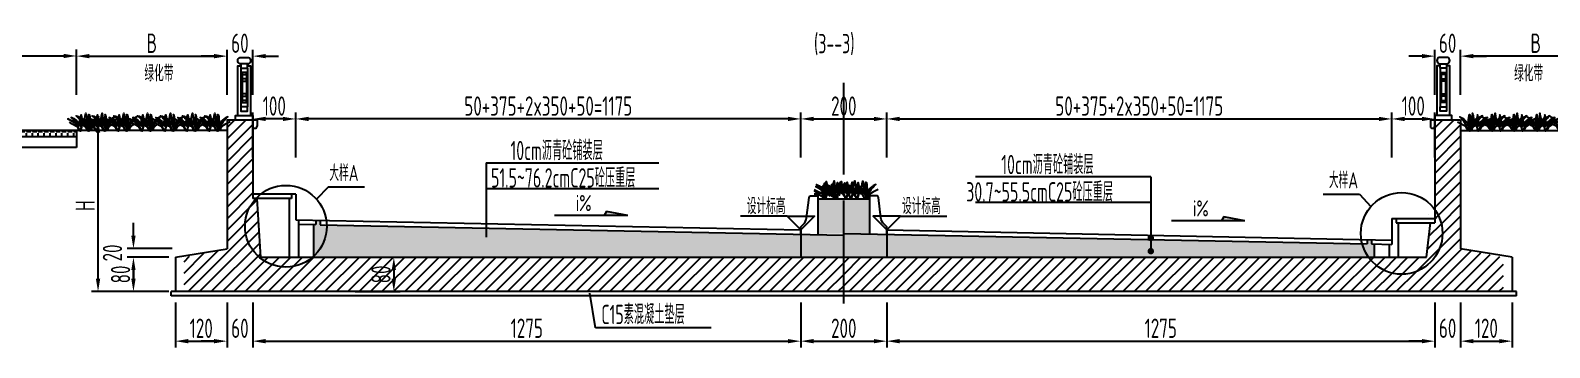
# Model space of a CAD drawing. Header units: millimetres. Extents: x -29538 to 115583, y -232866 to 15404.
# Drawn here: x -410 to 3125, y 12237 to 12975 of the extents above; entities that cross this region are included whole.
import ezdxf
from ezdxf.enums import TextEntityAlignment as Align

# ---------------------------------------------------------------- set-up
doc = ezdxf.new("R2010")
doc.units = ezdxf.units.MM
doc.header["$LTSCALE"] = 10
doc.header["$MEASUREMENT"] = 0
doc.linetypes.add('ACAD_ISO04W100', pattern=[30, 24, -3, 0, -3])
for name, color, linetype in [('3', 3, 'Continuous'), ('中心线', 3, 'ACAD_ISO04W100'), ('填充', 8, 'Continuous'), ('尺寸', 4, 'Continuous'), ('文字', 7, 'Continuous'), ('标注', 4, 'Continuous'), ('栏杆', 8, 'Continuous'), ('次轮廓线', 7, 'Continuous'), ('轮廓线', 1, 'Continuous')]:
    doc.layers.add(name, color=color, linetype=linetype)
doc.styles.get("Standard").update_dxf_attribs({"font": 'gbenor.shx', "width": 0.75, "bigfont": 'gbcbig.shx'})
doc.dimstyles.new('150', dxfattribs={"dimscale": 15, "dimtxt": 3, "dimasz": 2, "dimexe": 1, "dimexo": 1, "dimgap": 0.5, "dimtad": 1, "dimdec": 1, "dimdsep": 46, "dimtxsty": 'Standard', "dimcen": 0.5, "dimadec": 0, "dimazin": 0, "dimtfac": 1, "dimtdec": 1, "dimtofl": 0, "dimtmove": 2, "dimatfit": 3, "dimfxl": 0, "dimtolj": 1, "dimtzin": 0, "dimarcsym": 0})

# ---------------------------------------------------------------- blocks, each defined once
blk = doc.blocks.new('*D160')
at = {"layer": 'Defpoints', "color": 0}
for p in [(47.9, 12467.4), (-72.1, 12367.4), (47.9, 12252.2)]:
    blk.add_point(p, dxfattribs=at)
at = {"layer": '标注', "color": 0, "lineweight": -2}
for p, q in [((-72.1, 12342.2), (-72.1, 12237.2)), ((47.9, 12342.2), (47.9, 12237.2)), ((-42.1, 12252.2), (17.9, 12252.2))]:
    blk.add_line(p, q, dxfattribs=at)
at = {"layer": '标注', "color": 0}
for points in [[(-42.1, 12257.2), (-42.1, 12247.2), (-72.1, 12252.2)], [(17.9, 12257.2), (17.9, 12247.2), (47.9, 12252.2)]]:
    blk.add_solid(points, dxfattribs=at)
at = {"layer": '标注', "color": 0, "insert": (-12.1, 12282.2), "char_height": 45, "attachment_point": 5}
blk.add_mtext('\\A1;120', dxfattribs=at)
blk = doc.blocks.new('*D161')
at = {"layer": 'Defpoints', "color": 0}
for p in [(107.9, 12584.4), (47.9, 12467.4), (107.9, 12252.2)]:
    blk.add_point(p, dxfattribs=at)
at = {"layer": '标注', "color": 0, "lineweight": -2}
for p, q in [((47.9, 12342.2), (47.9, 12237.2)), ((107.9, 12342.2), (107.9, 12237.2)), ((17.9, 12252.2), (-12.1, 12252.2)), ((137.9, 12252.2), (167.9, 12252.2))]:
    blk.add_line(p, q, dxfattribs=at)
at = {"layer": '标注', "color": 0}
for points in [[(17.9, 12257.2), (17.9, 12247.2), (47.9, 12252.2)], [(137.9, 12257.2), (137.9, 12247.2), (107.9, 12252.2)]]:
    blk.add_solid(points, dxfattribs=at)
at = {"layer": '标注', "color": 0, "insert": (77.9, 12282.2), "char_height": 45, "attachment_point": 5}
blk.add_mtext('\\A1;60', dxfattribs=at)
blk = doc.blocks.new('*D162')
at = {"layer": 'Defpoints', "color": 0}
for p in [(107.9, 12584.4), (1382.9, 12447.4), (1382.9, 12252.2)]:
    blk.add_point(p, dxfattribs=at)
at = {"layer": '标注', "color": 0, "lineweight": -2}
for p, q in [((107.9, 12342.2), (107.9, 12237.2)), ((1382.9, 12342.2), (1382.9, 12237.2)), ((137.9, 12252.2), (1352.9, 12252.2))]:
    blk.add_line(p, q, dxfattribs=at)
at = {"layer": '标注', "color": 0}
for points in [[(137.9, 12257.2), (137.9, 12247.2), (107.9, 12252.2)], [(1352.9, 12257.2), (1352.9, 12247.2), (1382.9, 12252.2)]]:
    blk.add_solid(points, dxfattribs=at)
at = {"layer": '标注', "color": 0, "insert": (745.4, 12282.2), "char_height": 45, "attachment_point": 5}
blk.add_mtext('\\A1;1275', dxfattribs=at)
blk = doc.blocks.new('*D163')
at = {"layer": 'Defpoints', "color": 0}
for p in [(1382.9, 12447.4), (1582.9, 12447.4), (1582.9, 12252.2)]:
    blk.add_point(p, dxfattribs=at)
at = {"layer": '标注', "color": 0, "lineweight": -2}
for p, q in [((1382.9, 12342.2), (1382.9, 12237.2)), ((1582.9, 12342.2), (1582.9, 12237.2)), ((1412.9, 12252.2), (1552.9, 12252.2))]:
    blk.add_line(p, q, dxfattribs=at)
at = {"layer": '标注', "color": 0}
for points in [[(1412.9, 12257.2), (1412.9, 12247.2), (1382.9, 12252.2)], [(1552.9, 12257.2), (1552.9, 12247.2), (1582.9, 12252.2)]]:
    blk.add_solid(points, dxfattribs=at)
at = {"layer": '标注', "color": 0, "insert": (1482.9, 12282.2), "char_height": 45, "attachment_point": 5}
blk.add_mtext('\\A1;200', dxfattribs=at)
blk = doc.blocks.new('*D164')
at = {"layer": 'Defpoints', "color": 0}
for p in [(2857.9, 12527.4), (1582.9, 12447.4), (2857.9, 12252.2)]:
    blk.add_point(p, dxfattribs=at)
at = {"layer": '标注', "color": 0, "lineweight": -2}
for p, q in [((1582.9, 12342.2), (1582.9, 12237.2)), ((2857.9, 12342.2), (2857.9, 12237.2)), ((1612.9, 12252.2), (2827.9, 12252.2))]:
    blk.add_line(p, q, dxfattribs=at)
at = {"layer": '标注', "color": 0}
for points in [[(1612.9, 12257.2), (1612.9, 12247.2), (1582.9, 12252.2)], [(2827.9, 12257.2), (2827.9, 12247.2), (2857.9, 12252.2)]]:
    blk.add_solid(points, dxfattribs=at)
at = {"layer": '标注', "color": 0, "insert": (2220.4, 12282.2), "char_height": 45, "attachment_point": 5}
blk.add_mtext('\\A1;1275', dxfattribs=at)
blk = doc.blocks.new('*D165')
at = {"layer": 'Defpoints', "color": 0}
for p in [(2857.9, 12527.4), (2917.9, 12467.4), (2917.9, 12252.2)]:
    blk.add_point(p, dxfattribs=at)
at = {"layer": '标注', "color": 0, "lineweight": -2}
for p, q in [((2857.9, 12342.2), (2857.9, 12237.2)), ((2917.9, 12342.2), (2917.9, 12237.2)), ((2827.9, 12252.2), (2797.9, 12252.2)), ((2947.9, 12252.2), (2977.9, 12252.2))]:
    blk.add_line(p, q, dxfattribs=at)
at = {"layer": '标注', "color": 0}
for points in [[(2827.9, 12257.2), (2827.9, 12247.2), (2857.9, 12252.2)], [(2947.9, 12257.2), (2947.9, 12247.2), (2917.9, 12252.2)]]:
    blk.add_solid(points, dxfattribs=at)
at = {"layer": '标注', "color": 0, "insert": (2887.9, 12282.2), "char_height": 45, "attachment_point": 5}
blk.add_mtext('\\A1;60', dxfattribs=at)
blk = doc.blocks.new('*D166')
at = {"layer": 'Defpoints', "color": 0}
for p in [(2917.9, 12467.4), (3037.9, 12367.4), (3037.9, 12252.2)]:
    blk.add_point(p, dxfattribs=at)
at = {"layer": '标注', "color": 0, "lineweight": -2}
for p, q in [((2917.9, 12342.2), (2917.9, 12237.2)), ((3037.9, 12342.2), (3037.9, 12237.2)), ((2947.9, 12252.2), (3007.9, 12252.2))]:
    blk.add_line(p, q, dxfattribs=at)
at = {"layer": '标注', "color": 0}
for points in [[(2947.9, 12257.2), (2947.9, 12247.2), (2917.9, 12252.2)], [(3007.9, 12257.2), (3007.9, 12247.2), (3037.9, 12252.2)]]:
    blk.add_solid(points, dxfattribs=at)
at = {"layer": '标注', "color": 0, "insert": (2977.9, 12282.2), "char_height": 45, "attachment_point": 5}
blk.add_mtext('\\A1;120', dxfattribs=at)
blk = doc.blocks.new('*D167')
at = {"layer": 'Defpoints', "color": 0}
for p in [(-169.8, 12447.4), (-72.1, 12447.4), (-72.1, 12367.4)]:
    blk.add_point(p, dxfattribs=at)
at = {"layer": '标注', "color": 0, "lineweight": -2}
for p, q in [((-87.1, 12447.4), (-184.8, 12447.4)), ((-169.8, 12397.4), (-169.8, 12417.4)), ((-87.1, 12367.4), (-184.8, 12367.4))]:
    blk.add_line(p, q, dxfattribs=at)
at = {"layer": '标注', "color": 0}
for points in [[(-174.8, 12417.4), (-164.8, 12417.4), (-169.8, 12447.4)], [(-174.8, 12397.4), (-164.8, 12397.4), (-169.8, 12367.4)]]:
    blk.add_solid(points, dxfattribs=at)
at = {"layer": '标注', "color": 0, "insert": (-199.8, 12407.4), "char_height": 45, "attachment_point": 5, "rotation": 90}
blk.add_mtext('\\A1;80', dxfattribs=at)
blk = doc.blocks.new('*D168')
at = {"layer": 'Defpoints', "color": 0}
for p in [(-169.8, 12467.4), (-72.1, 12447.4), (47.9, 12467.4)]:
    blk.add_point(p, dxfattribs=at)
at = {"layer": '标注', "color": 0, "lineweight": -2}
for p, q in [((-169.8, 12497.4), (-169.8, 12527.4)), ((-79.8, 12467.4), (-184.8, 12467.4)), ((-87.1, 12447.4), (-184.8, 12447.4)), ((-169.8, 12417.4), (-169.8, 12387.4))]:
    blk.add_line(p, q, dxfattribs=at)
at = {"layer": '标注', "color": 0}
for points in [[(-174.8, 12497.4), (-164.8, 12497.4), (-169.8, 12467.4)], [(-174.8, 12417.4), (-164.8, 12417.4), (-169.8, 12447.4)]]:
    blk.add_solid(points, dxfattribs=at)
at = {"layer": '标注', "color": 0, "insert": (-218.6, 12457.4), "char_height": 45, "attachment_point": 5, "rotation": 90}
blk.add_mtext('\\A1;20', dxfattribs=at)
blk = doc.blocks.new('*D169')
at = {"color": 0, "lineweight": -2}
for p, q in [((346, 12447.4), (451, 12447.4)), ((436, 12417.4), (436, 12397.4)), ((346, 12367.4), (451, 12367.4))]:
    blk.add_line(p, q, dxfattribs=at)
at = {"color": 0}
for points in [[(431, 12417.4), (441, 12417.4), (436, 12447.4)], [(431, 12397.4), (441, 12397.4), (436, 12367.4)]]:
    blk.add_solid(points, dxfattribs=at)
at = {"layer": 'Defpoints', "color": 0}
for p in [(126.9, 12447.4), (-82.1, 12367.4), (436, 12367.4)]:
    blk.add_point(p, dxfattribs=at)
at = {"color": 0, "insert": (406, 12407.4), "char_height": 45, "attachment_point": 5, "rotation": 90}
blk.add_mtext('\\A1;80', dxfattribs=at)
blk = doc.blocks.new('*D170')
at = {"color": 0, "lineweight": -2}
for p, q in [((17.9, 12915.3), (-12.1, 12915.3)), ((47.9, 12825.3), (47.9, 12930.3)), ((107.9, 12825.3), (107.9, 12930.3)), ((137.9, 12915.3), (167.9, 12915.3))]:
    blk.add_line(p, q, dxfattribs=at)
at = {"color": 0}
for points in [[(17.9, 12920.3), (17.9, 12910.3), (47.9, 12915.3)], [(137.9, 12920.3), (137.9, 12910.3), (107.9, 12915.3)]]:
    blk.add_solid(points, dxfattribs=at)
at = {"layer": 'Defpoints', "color": 0}
for p in [(107.9, 12915.3), (47.9, 12767.4), (107.9, 12767.4)]:
    blk.add_point(p, dxfattribs=at)
at = {"color": 0, "insert": (77.9, 12945.3), "char_height": 45, "attachment_point": 5}
blk.add_mtext('\\A1;60', dxfattribs=at)
blk = doc.blocks.new('*D171')
at = {"layer": 'Defpoints', "color": 0}
for p in [(1582.9, 12769.2), (1382.9, 12510.9), (1582.9, 12510.9)]:
    blk.add_point(p, dxfattribs=at)
at = {"layer": '标注', "color": 0, "lineweight": -2}
for p, q in [((1382.9, 12679.2), (1382.9, 12784.2)), ((1412.9, 12769.2), (1552.9, 12769.2)), ((1582.9, 12679.2), (1582.9, 12784.2))]:
    blk.add_line(p, q, dxfattribs=at)
at = {"layer": '标注', "color": 0}
for points in [[(1412.9, 12774.2), (1412.9, 12764.2), (1382.9, 12769.2)], [(1552.9, 12774.2), (1552.9, 12764.2), (1582.9, 12769.2)]]:
    blk.add_solid(points, dxfattribs=at)
at = {"layer": '标注', "color": 0, "insert": (1482.9, 12799.2), "char_height": 45, "attachment_point": 5}
blk.add_mtext('\\A1;200', dxfattribs=at)
blk = doc.blocks.new('*D172')
at = {"layer": 'Defpoints', "color": 0}
for p in [(2917.9, 12915.3), (2857.9, 12537.4), (2917.9, 12467.4)]:
    blk.add_point(p, dxfattribs=at)
at = {"layer": '标注', "color": 0, "lineweight": -2}
for p, q in [((2827.9, 12915.3), (2797.9, 12915.3)), ((2857.9, 12825.3), (2857.9, 12930.3)), ((2917.9, 12825.3), (2917.9, 12930.3)), ((2947.9, 12915.3), (2977.9, 12915.3))]:
    blk.add_line(p, q, dxfattribs=at)
at = {"layer": '标注', "color": 0}
for points in [[(2827.9, 12920.3), (2827.9, 12910.3), (2857.9, 12915.3)], [(2947.9, 12920.3), (2947.9, 12910.3), (2917.9, 12915.3)]]:
    blk.add_solid(points, dxfattribs=at)
at = {"layer": '标注', "color": 0, "insert": (2887.9, 12945.3), "char_height": 45, "attachment_point": 5}
blk.add_mtext('\\A1;60', dxfattribs=at)
blk = doc.blocks.new('*D173')
at = {"layer": 'Defpoints', "color": 0}
for p in [(2757.9, 12769.2), (2757.9, 12537.4), (1582.9, 12477.3)]:
    blk.add_point(p, dxfattribs=at)
at = {"layer": '标注', "color": 0, "lineweight": -2}
for p, q in [((1582.9, 12679.2), (1582.9, 12784.2)), ((1612.9, 12769.2), (2727.9, 12769.2)), ((2757.9, 12679.2), (2757.9, 12784.2))]:
    blk.add_line(p, q, dxfattribs=at)
at = {"layer": '标注', "color": 0}
for points in [[(1612.9, 12774.2), (1612.9, 12764.2), (1582.9, 12769.2)], [(2727.9, 12774.2), (2727.9, 12764.2), (2757.9, 12769.2)]]:
    blk.add_solid(points, dxfattribs=at)
at = {"layer": '标注', "color": 0, "insert": (2170.4, 12799.2), "char_height": 45, "attachment_point": 5}
blk.add_mtext('\\A1;50+375+2x350+50=1175', dxfattribs=at)
blk = doc.blocks.new('*D174')
at = {"layer": 'Defpoints', "color": 0}
for p in [(2857.9, 12769.2), (2757.9, 12537.4), (2857.9, 12537.4)]:
    blk.add_point(p, dxfattribs=at)
at = {"layer": '标注', "color": 0, "lineweight": -2}
for p, q in [((2757.9, 12679.2), (2757.9, 12784.2)), ((2787.9, 12769.2), (2827.9, 12769.2)), ((2857.9, 12679.2), (2857.9, 12784.2))]:
    blk.add_line(p, q, dxfattribs=at)
at = {"layer": '标注', "color": 0}
for points in [[(2787.9, 12774.2), (2787.9, 12764.2), (2757.9, 12769.2)], [(2827.9, 12774.2), (2827.9, 12764.2), (2857.9, 12769.2)]]:
    blk.add_solid(points, dxfattribs=at)
at = {"layer": '标注', "color": 0, "insert": (2807.9, 12799.2), "char_height": 45, "attachment_point": 5}
blk.add_mtext('\\A1;100', dxfattribs=at)
blk = doc.blocks.new('箭头')
at = {"layer": '尺寸'}
blk.add_hatch(color=256, dxfattribs=at).paths.add_polyline_path([(0, 0), (-0.35, 0.6), (-3.63, 0)])
for p, q in [((-3.63, 0), (-0.35, 0.6)), ((-3.63, 0), (7.74, 0)), ((-0.35, 0.6), (0, 0))]:
    blk.add_line(p, q, dxfattribs=at)
blk = doc.blocks.new('*D158')
at = {"color": 0, "lineweight": -2}
for p, q in [((-777.1, 12825.7), (-777.1, 12930.7)), ((-747.1, 12915.7), (-332.1, 12915.7)), ((-302.1, 12825.7), (-302.1, 12930.7))]:
    blk.add_line(p, q, dxfattribs=at)
at = {"color": 0}
for points in [[(-747.1, 12920.7), (-747.1, 12910.7), (-777.1, 12915.7)], [(-332.1, 12920.7), (-332.1, 12910.7), (-302.1, 12915.7)]]:
    blk.add_solid(points, dxfattribs=at)
at = {"layer": 'Defpoints', "color": 0}
for p in [(-302.1, 12915.7), (-777.1, 12742.4), (-302.1, 12742.4)]:
    blk.add_point(p, dxfattribs=at)
at = {"color": 0, "insert": (-539.6, 12945.7), "char_height": 45, "attachment_point": 5}
blk.add_mtext('\\A1;475', dxfattribs=at)
blk = doc.blocks.new('*D159')
at = {"color": 0, "lineweight": -2}
for p, q in [((-302.1, 12825.3), (-302.1, 12930.3)), ((-272.1, 12915.3), (17.9, 12915.3)), ((47.9, 12825.3), (47.9, 12930.3))]:
    blk.add_line(p, q, dxfattribs=at)
at = {"color": 0}
for points in [[(-272.1, 12920.3), (-272.1, 12910.3), (-302.1, 12915.3)], [(17.9, 12920.3), (17.9, 12910.3), (47.9, 12915.3)]]:
    blk.add_solid(points, dxfattribs=at)
at = {"layer": 'Defpoints', "color": 0}
for p in [(47.9, 12915.3), (-302.1, 12742.4), (47.9, 12742.4)]:
    blk.add_point(p, dxfattribs=at)
at = {"color": 0, "insert": (-127.1, 12945.3), "char_height": 45, "attachment_point": 5}
blk.add_mtext('\\A1;B', dxfattribs=at)
blk = doc.blocks.new('*D141')
at = {"color": 0, "lineweight": -2}
for p, q in [((2917.9, 12825.3), (2917.9, 12930.3)), ((3237.9, 12915.3), (2947.9, 12915.3)), ((3267.9, 12825.3), (3267.9, 12930.3))]:
    blk.add_line(p, q, dxfattribs=at)
at = {"color": 0}
for points in [[(2947.9, 12920.3), (2947.9, 12910.3), (2917.9, 12915.3)], [(3237.9, 12920.3), (3237.9, 12910.3), (3267.9, 12915.3)]]:
    blk.add_solid(points, dxfattribs=at)
at = {"layer": 'Defpoints', "color": 0}
for p in [(2917.9, 12915.3), (2917.9, 12742.4), (3267.9, 12742.4)]:
    blk.add_point(p, dxfattribs=at)
at = {"color": 0, "insert": (3092.9, 12945.3), "char_height": 45, "attachment_point": 5}
blk.add_mtext('\\A1;B', dxfattribs=at)
blk = doc.blocks.new('*D142')
at = {"layer": 'Defpoints', "color": 0}
for p in [(-252.2, 12767.4), (38.6, 12767.4), (-82.1, 12367.4)]:
    blk.add_point(p, dxfattribs=at)
at = {"layer": '标注', "color": 0, "lineweight": -2}
for p, q in [((-162.2, 12767.4), (-267.2, 12767.4)), ((-252.2, 12397.4), (-252.2, 12737.4)), ((-162.2, 12367.4), (-267.2, 12367.4))]:
    blk.add_line(p, q, dxfattribs=at)
at = {"layer": '标注', "color": 0}
for points in [[(-257.2, 12737.4), (-247.2, 12737.4), (-252.2, 12767.4)], [(-257.2, 12397.4), (-247.2, 12397.4), (-252.2, 12367.4)]]:
    blk.add_solid(points, dxfattribs=at)
at = {"layer": '标注', "color": 0, "insert": (-282.2, 12567.4), "char_height": 45, "attachment_point": 5, "rotation": 90}
blk.add_mtext('\\A1;H', dxfattribs=at)
blk = doc.blocks.new('栏杆')
at = {"layer": '栏杆'}
blk.add_lwpolyline([(-10, 110), (10, 110, 0.671593), (10, 125), (-10, 125, 0.671593), (-10, 110)], format="xyb", dxfattribs=at)
for points in [[(-7.5, 105), (-9, 105), (-9, 110), (9, 110), (9, 105), (7.5, 105)], [(-7.5, 105), (-15, 105), (-15, -10)], [(-7.5, 100), (-7.5, 10)], [(-5, 90), (-5, 20)], [(5, 90), (5, 20)], [(15, -10), (15, -10), (15, 105), (7.5, 105)], [(7.5, 100), (7.5, 10)]]:
    blk.add_lwpolyline(points, dxfattribs=at)
for points in [[(-7.5, 110), (7.5, 110), (7.5, 100), (-7.5, 100)], [(-5, 90), (5, 90), (5, 85), (-5, 85)], [(-5, 75), (5, 75), (5, 70), (-5, 70)], [(-5, 40), (5, 40), (5, 35), (-5, 35)], [(-7.5, 10), (7.5, 10), (7.5, 0), (-7.5, 0)], [(-5, 25), (5, 25), (5, 20), (-5, 20)]]:
    blk.add_lwpolyline(points, close=True, dxfattribs=at)
blk = doc.blocks.new('*D182')
at = {"layer": 'Defpoints', "color": 0}
for p in [(207.9, 12769.2), (207.9, 12594.4), (1382.9, 12510.9)]:
    blk.add_point(p, dxfattribs=at)
at = {"layer": '标注', "color": 0, "lineweight": -2}
for p, q in [((207.9, 12679.2), (207.9, 12784.2)), ((1352.9, 12769.2), (237.9, 12769.2)), ((1382.9, 12679.2), (1382.9, 12784.2))]:
    blk.add_line(p, q, dxfattribs=at)
at = {"layer": '标注', "color": 0}
for points in [[(237.9, 12774.2), (237.9, 12764.2), (207.9, 12769.2)], [(1352.9, 12774.2), (1352.9, 12764.2), (1382.9, 12769.2)]]:
    blk.add_solid(points, dxfattribs=at)
at = {"layer": '标注', "color": 0, "insert": (795.4, 12799.2), "char_height": 45, "attachment_point": 5}
blk.add_mtext('\\A1;50+375+2x350+50=1175', dxfattribs=at)
blk = doc.blocks.new('*D183')
at = {"layer": 'Defpoints', "color": 0}
for p in [(107.9, 12769.2), (107.9, 12594.4), (207.9, 12594.4)]:
    blk.add_point(p, dxfattribs=at)
at = {"layer": '标注', "color": 0, "lineweight": -2}
for p, q in [((107.9, 12679.2), (107.9, 12784.2)), ((177.9, 12769.2), (137.9, 12769.2)), ((207.9, 12679.2), (207.9, 12784.2))]:
    blk.add_line(p, q, dxfattribs=at)
at = {"layer": '标注', "color": 0}
for points in [[(137.9, 12774.2), (137.9, 12764.2), (107.9, 12769.2)], [(177.9, 12774.2), (177.9, 12764.2), (207.9, 12769.2)]]:
    blk.add_solid(points, dxfattribs=at)
at = {"layer": '标注', "color": 0, "insert": (157.9, 12799.2), "char_height": 45, "attachment_point": 5}
blk.add_mtext('\\A1;100', dxfattribs=at)

msp = doc.modelspace()

# ---------------------------------------------------------------- hatches: boundary and pattern name
at = {"layer": '填充'}
h = msp.add_hatch(dxfattribs=at)
h.set_pattern_fill('ANSI31', color=256, scale=150, style=0)
h.paths.add_polyline_path([(1482.87, 12447.37), (246.49, 12447.37, -0.6399118), (89.84, 12519.64, -0.1896002), (115.29, 12584.37), (107.87, 12584.37), (107.87, 12767.37), (47.87, 12767.37), (42.99, 12767.37, 0.0436362), (37.87, 12760.44), (37.87, 12753.18, -0.0012276), (37.95, 12753.25, 1.0928379), (47.87, 12752.37), (47.87, 12467.37), (-52.13, 12447.37), (-52.13, 12367.37), (1482.87, 12367.37)])
h.paths.add_polyline_path([(246.49, 12447.37), (126.86, 12447.37), (117.87, 12584.37), (115.29, 12584.37, 0.1896002), (89.84, 12519.64, 0.6399118)], flags=17)
h.paths.add_polyline_path([(372.26, 12378.27), (372.26, 12436.47), (439.76, 12436.47), (439.76, 12378.27)], flags=24)
h = msp.add_hatch(dxfattribs=at)
h.set_pattern_fill('ANSI31', color=256, scale=150, style=0)
h.paths.add_polyline_path([(2875.9, 12502.86, 0.1578684), (2857.87, 12558.55), (2857.87, 12527.37), (2847.87, 12527.37), (2838.88, 12447.37), (2703.8, 12447.37, 0.7282378)], flags=17)
edge = h.paths.add_edge_path()
edge.add_line((2917.87, 12467.37), (2917.87, 12767.37))
edge.add_line((2917.87, 12767.37), (2857.87, 12767.37))
edge.add_line((2857.87, 12767.37), (2857.87, 12558.55))
edge.add_arc((2780.9, 12502.86), 95, -144.25409, 35.88461, ccw=False)
edge.add_line((2703.8, 12447.37), (1482.87, 12447.37))
edge.add_line((1482.87, 12447.37), (1482.87, 12367.37))
edge.add_line((1482.87, 12367.37), (3017.87, 12367.37))
edge.add_line((3017.87, 12367.37), (3017.87, 12447.37))
edge.add_line((3017.87, 12447.37), (2917.87, 12467.37))
h = msp.add_hatch(dxfattribs=at)
h.set_pattern_fill('ANGLE', color=256, scale=50, style=0)
h.set_pattern_definition([(0, (-20, 8092.519), (0, 13.75), [10, -3.75]), (90, (-20, 8092.519), (-13.75, 8e-16), [10, -3.75])])
h.paths.add_polyline_path([(-777.13, 12742.37), (-777.13, 12727.37), (-302.13, 12727.37), (-302.13, 12742.37)])
h = msp.add_hatch(dxfattribs=at)
h.set_pattern_fill('AR-SAND', color=256, style=0)
h.set_pattern_definition([(37.5, (5e-13, 12824.4074), (-0.0629934, 1.9268238), [0, -1.52, 0, -1.7, 0, -1.625]), (7.5, (5e-13, 12824.4074), (1.7697767, 2.822146), [0, -0.82, 0, -1.37, 0, -0.525]), (327.5, (-1.23, 12824.4074), (3.1141419, 0.005659), [0, -0.5, 0, -1.8, 0, -2.35]), (317.5, (-1.23, 12824.4074), (3.0061266, 0.8776756), [0, -0.25, 0, -1.18, 0, -1.35])])
h.paths.add_polyline_path([(1542.87, 12583.14), (1482.87, 12583.14), (1482.87, 12502.87), (1542.87, 12501.67)])
h.paths.add_polyline_path([(1482.87, 12583.14), (1422.87, 12583.14), (1422.87, 12501.67), (1482.87, 12502.87)])
h = msp.add_hatch(dxfattribs=at)
h.set_pattern_fill('AR-CONC', color=256, scale=5, style=0)
h.set_pattern_definition([(130, (2965.737, 8062.52), (-35.86301, -3.1376), [3.75, -41.25]), (185, (2965.737, 8062.52), (6.93757, 37.6096), [3, -33]), (79.5486, (2962.75, 8062.257), (-28.92547, 34.47198), [3.187, -35.0571]), (133.8158, (2965.737, 8072.52), (-53.36205, -8.27595), [5.625, -61.875]), (83.3644, (2961.29, 8071.83), (-46.73314, 48.7059), [4.7805, -52.58565]), (188.8158, (2965.737, 8072.52), (-46.7331, 48.70593), [4.5, -49.5]), (159, (2960.737, 8070.02), (-29.84535, -20.13094), [3.75, -41.25]), (214, (2960.737, 8070.02), (-12.16577, 36.2575), [3, -33]), (108.5486, (2958.25, 8068.34), (-42.01113, 16.12652), [3.187, -35.0571]), (142.5, (2965.737, 8062.519), (-0.607993, 16.644693), [0, -32.6, 0, -33.5, 0, -33.125]), (172.5, (2965.737, 8062.519), (-13.153477, 19.720586), [0, -19.1, 0, -31.85, 0, -12.625]), (212.5, (2976.887, 8062.519), (-26.691122, -1.127744), [0, -12.5, 0, -39, 0, -51.75]), (222.5, (2981.887, 8062.519), (-29.15931, 5.00525), [0, -16.25, 0, -25.9, 0, -36.75])])
h.paths.add_polyline_path([(1382.87, 12500.87), (1482.87, 12498.87), (1482.87, 12447.37), (1382.87, 12447.37)])
h.paths.add_polyline_path([(279.84, 12519.64, 0.0086413), (279.78, 12522.93), (1382.87, 12500.87), (1382.87, 12447.37), (246.49, 12447.37, 0.2195778)])
h.paths.add_polyline_path([(248.87, 12523.55), (254.87, 12523.43), (254.87, 12533.43), (264.87, 12533.23), (264.87, 12523.23), (279.78, 12522.93, -0.0086413), (279.84, 12519.64, -0.2108359), (248.87, 12449.47)])
h = msp.add_hatch(dxfattribs=at)
h.set_pattern_fill('AR-CONC', color=256, scale=5, style=0)
h.set_pattern_definition([(130, (2965.737, 11917.838), (-35.863, -3.1376), [3.75, -41.25]), (185, (2965.737, 11917.838), (6.9376, 37.6096), [3, -33]), (79.5486, (2962.75, 11917.577), (-28.9255, 34.472), [3.187, -35.0571]), (133.8158, (2965.737, 11927.84), (-53.362, -8.276), [5.625, -61.875]), (83.3644, (2961.29, 11927.15), (-46.7331, 48.7059), [4.7805, -52.5856]), (188.8158, (2965.737, 11927.84), (-46.7331, 48.706), [4.5, -49.5]), (159, (2960.737, 11925.338), (-29.84535, -20.13094), [3.75, -41.25]), (214, (2960.737, 11925.338), (-12.1658, 36.2575), [3, -33]), (108.5486, (2958.25, 11923.66), (-42.0111, 16.1265), [3.187, -35.0571]), (142.5, (2965.737, 11917.838), (-0.60799, 16.64469), [0, -32.6, 0, -33.5, 0, -33.125]), (172.5, (2965.737, 11917.838), (-13.15348, 19.72059), [0, -19.1, 0, -31.85, 0, -12.625]), (212.5, (2976.887, 11917.838), (-26.69112, -1.12774), [0, -12.5, 0, -39, 0, -51.75]), (222.5, (2981.887, 11917.838), (-29.1593, 5.00525), [0, -16.25, 0, -25.9, 0, -36.75])])
h.paths.add_polyline_path([(1582.87, 12500.87), (2702.87, 12478.47), (2702.87, 12488.47), (2712.87, 12488.27), (2712.87, 12478.17), (2717.87, 12478.07), (2717.87, 12447.37), (1582.87, 12447.37)])
h.paths.add_polyline_path([(1482.87, 12502.87), (1582.87, 12500.87), (1582.87, 12447.37), (1482.87, 12447.37)])

# ---------------------------------------------------------------- linework, layer by layer
for p, q in [((-302.13, 12727.37), (-777.13, 12727.37)), ((-302.13, 12702.37), (-777.13, 12702.37)), ((282.89, 12610.73), (256.34, 12582.19)), ((367.49, 12610.73), (282.89, 12610.73)), ((2598.24, 12593.95), (2682.85, 12593.95)), ((2682.85, 12593.95), (2709.39, 12565.41)), ((1422.87, 12583.14), (1542.87, 12583.14)), ((1351.05, 12542.69), (1242.95, 12542.69)), ((1614.69, 12542.69), (1722.79, 12542.69)), ((904.86, 12283.43), (892.05, 12363.94)), ((1174.29, 12283.43), (904.86, 12283.43))]:
    msp.add_line(p, q)
at = {"ltscale": 100}
for p, q in [((650.55, 12666.93), (1052.36, 12666.93)), ((650.55, 12666.93), (650.55, 12494.11)), ((2197.16, 12634.32), (1789.2, 12634.32)), ((2197.16, 12634.32), (2197.16, 12461.5)), ((650.55, 12607.32), (1052.36, 12607.32)), ((2197.16, 12574.71), (1789.2, 12574.71))]:
    msp.add_line(p, q, dxfattribs=at)
for points in [[(67.87, 12767.37), (67.87, 12777.37), (107.87, 12777.37), (107.87, 12767.37)], [(2897.87, 12767.37), (2897.87, 12777.37), (2857.87, 12777.37), (2857.87, 12767.37)]]:
    msp.add_lwpolyline(points)
at = {"const_width": 7.5}
for points in [[(2200.91, 12492.34, -1), (2193.41, 12492.34, -1)], [(2200.91, 12461.5, -1), (2193.41, 12461.5, -1)]]:
    msp.add_lwpolyline(points, format="xyb", close=True, dxfattribs=at)
for centre in [(184.84, 12519.64), (2780.9, 12502.86)]:
    msp.add_circle(centre, 95)
at = {"layer": '3', "color": 9}
for points in [[(-291.08, 12751.58, -0.013375), (-322.43, 12769.1, -0.001492), (-290.69, 12759.36, -0.302407), (-284.79, 12752.11, 0.1063996), (-303.39, 12776.58, -0.2267195), (-283.43, 12757.54, -0.091203), (-280.26, 12782.24, -0.074282), (-279.06, 12755.25)], [(-319.67, 12761.36, -0.0394978), (-307.97, 12755.69, -0.232087), (-296, 12741.53, 0.1911867), (-314.59, 12772.91, -0.2267195), (-294.64, 12753.88, -0.091203), (-291.46, 12778.57, -0.1239074), (-292.95, 12740.74, -0.0624947), (-287.16, 12758.66)], [(-300.51, 12761.36, -0.0394978), (-288.8, 12755.69, -0.232087), (-276.83, 12741.53, 0.1911867), (-295.42, 12772.91, -0.2267195), (-275.47, 12753.88, -0.091203), (-272.3, 12778.57, -0.1239074), (-273.79, 12740.74, -0.0624947), (-267.99, 12758.66)], [(-253.32, 12751.58, -0.013375), (-284.67, 12769.1, -0.001492), (-252.93, 12759.36, -0.302407), (-247.03, 12752.11, 0.1063996), (-265.63, 12776.58, -0.2267195), (-245.67, 12757.54, -0.091203), (-242.5, 12782.24, -0.074282), (-241.3, 12755.25)], [(-281.91, 12761.36, -0.0394978), (-270.21, 12755.69, -0.232087), (-258.24, 12741.53, 0.1911867), (-276.83, 12772.91, -0.2267195), (-256.88, 12753.88, -0.091203), (-253.7, 12778.57, -0.1239074), (-255.2, 12740.74, -0.0624947), (-249.4, 12758.66)], [(-245.1, 12762.2, 0.0394978), (-256.8, 12756.53, 0.232087), (-268.77, 12742.37, -0.1911867), (-250.18, 12773.75, 0.2267195), (-270.13, 12754.71, 0.091203), (-273.31, 12779.41, 0.1239074), (-271.82, 12741.58, 0.0624947), (-277.61, 12759.5)], [(-262.75, 12761.36, -0.0394978), (-251.04, 12755.69, -0.232087), (-239.07, 12741.53, 0.1911867), (-257.67, 12772.91, -0.2267195), (-237.71, 12753.88, -0.091203), (-234.54, 12778.57, -0.1239074), (-236.03, 12740.74, -0.0624947), (-230.23, 12758.66)], [(-207.34, 12762.2, 0.0394978), (-219.04, 12756.53, 0.232087), (-231.01, 12742.37, -0.1911867), (-212.42, 12773.75, 0.2267195), (-232.37, 12754.71, 0.091203), (-235.55, 12779.41, 0.1239074), (-234.06, 12741.58, 0.0624947), (-239.85, 12759.5)], [(-202.81, 12751.58, -0.013375), (-234.16, 12769.1, -0.001492), (-202.41, 12759.36, -0.302407), (-196.52, 12752.11, 0.1063996), (-215.11, 12776.58, -0.2267195), (-195.16, 12757.54, -0.091203), (-191.98, 12782.24, -0.074282), (-190.79, 12755.25)], [(-231.4, 12761.36, -0.0394978), (-219.69, 12755.69, -0.232087), (-207.73, 12741.53, 0.1911867), (-226.32, 12772.91, -0.2267195), (-206.36, 12753.88, -0.091203), (-203.19, 12778.57, -0.1239074), (-204.68, 12740.74, -0.0624947), (-198.89, 12758.66)], [(-212.23, 12761.36, -0.0394978), (-200.53, 12755.69, -0.232087), (-188.56, 12741.53, 0.1911867), (-207.15, 12772.91, -0.2267195), (-187.2, 12753.88, -0.091203), (-184.02, 12778.57, -0.1239074), (-185.51, 12740.74, -0.0624947), (-179.72, 12758.66)], [(-156.82, 12762.2, 0.0394978), (-168.53, 12756.53, 0.232087), (-180.5, 12742.37, -0.1911867), (-161.91, 12773.75, 0.2267195), (-181.86, 12754.71, 0.091203), (-185.03, 12779.41, 0.1239074), (-183.54, 12741.58, 0.0624947), (-189.34, 12759.5)], [(-147.7, 12751.58, -0.013375), (-179.05, 12769.1, -0.001492), (-147.31, 12759.36, -0.302407), (-141.41, 12752.11, 0.1063996), (-160.01, 12776.58, -0.2267195), (-140.05, 12757.54, -0.091203), (-136.88, 12782.24, -0.074282), (-135.68, 12755.25)], [(-176.29, 12761.36, -0.0394978), (-164.59, 12755.69, -0.232087), (-152.62, 12741.53, 0.1911867), (-171.21, 12772.91, -0.2267195), (-151.26, 12753.88, -0.091203), (-148.08, 12778.57, -0.1239074), (-149.58, 12740.74, -0.0624947), (-143.78, 12758.66)], [(-157.13, 12761.36, -0.0394978), (-145.42, 12755.69, -0.232087), (-133.45, 12741.53, 0.1911867), (-152.05, 12772.91, -0.2267195), (-132.09, 12753.88, -0.091203), (-128.92, 12778.57, -0.1239074), (-130.41, 12740.74, -0.0624947), (-124.61, 12758.66)], [(-101.72, 12762.2, 0.0394978), (-113.42, 12756.53, 0.232087), (-125.39, 12742.37, -0.1911867), (-106.8, 12773.75, 0.2267195), (-126.75, 12754.71, 0.091203), (-129.93, 12779.41, 0.1239074), (-128.44, 12741.58, 0.0624947), (-134.23, 12759.5)], [(-94.41, 12751.58, -0.013375), (-125.76, 12769.1, -0.001492), (-94.02, 12759.36, -0.302407), (-88.12, 12752.11, 0.1063996), (-106.71, 12776.58, -0.2267195), (-86.76, 12757.54, -0.091203), (-83.58, 12782.24, -0.074282), (-82.39, 12755.25)], [(-123, 12761.36, -0.0394978), (-111.3, 12755.69, -0.232087), (-99.33, 12741.53, 0.1911867), (-117.92, 12772.91, -0.2267195), (-97.97, 12753.88, -0.091203), (-94.79, 12778.57, -0.1239074), (-96.28, 12740.74, -0.0624947), (-90.49, 12758.66)], [(-103.83, 12761.36, -0.0394978), (-92.13, 12755.69, -0.232087), (-80.16, 12741.53, 0.1911867), (-98.75, 12772.91, -0.2267195), (-78.8, 12753.88, -0.091203), (-75.62, 12778.57, -0.1239074), (-77.12, 12740.74, -0.0624947), (-71.32, 12758.66)], [(-48.43, 12762.2, 0.0394978), (-60.13, 12756.53, 0.232087), (-72.1, 12742.37, -0.1911867), (-53.51, 12773.75, 0.2267195), (-73.46, 12754.71, 0.091203), (-76.64, 12779.41, 0.1239074), (-75.14, 12741.58, 0.0624947), (-80.94, 12759.5)], [(-43.26, 12751.58, -0.013375), (-74.61, 12769.1, -0.001492), (-42.87, 12759.36, -0.302407), (-36.97, 12752.11, 0.1063996), (-55.57, 12776.58, -0.2267195), (-35.61, 12757.54, -0.091203), (-32.44, 12782.24, -0.074282), (-31.24, 12755.25)], [(-71.85, 12761.36, -0.0394978), (-60.15, 12755.69, -0.232087), (-48.18, 12741.53, 0.1911867), (-66.77, 12772.91, -0.2267195), (-46.82, 12753.88, -0.091203), (-43.64, 12778.57, -0.1239074), (-45.13, 12740.74, -0.0624947), (-39.34, 12758.66)], [(-52.69, 12761.36, -0.0394978), (-40.98, 12755.69, -0.232087), (-29.01, 12741.53, 0.1911867), (-47.6, 12772.91, -0.2267195), (-27.65, 12753.88, -0.091203), (-24.48, 12778.57, -0.1239074), (-25.97, 12740.74, -0.0624947), (-20.17, 12758.66)], [(2.72, 12762.2, 0.0394978), (-8.98, 12756.53, 0.232087), (-20.95, 12742.37, -0.1911867), (-2.36, 12773.75, 0.2267195), (-22.31, 12754.71, 0.091203), (-25.49, 12779.41, 0.1239074), (-24, 12741.58, 0.0624947), (-29.79, 12759.5)], [(8.9, 12751.58, -0.013375), (-22.45, 12769.1, -0.001492), (9.29, 12759.36, -0.302407), (15.19, 12752.11, 0.1063996), (-3.41, 12776.58, -0.2267195), (16.55, 12757.54, -0.091203), (19.72, 12782.24, -0.074282), (20.92, 12755.25)], [(-19.69, 12761.36, -0.0394978), (-7.99, 12755.69, -0.232087), (3.98, 12741.53, 0.1911867), (-14.61, 12772.91, -0.2267195), (5.34, 12753.88, -0.091203), (8.52, 12778.57, -0.1239074), (7.02, 12740.74, -0.0624947), (12.82, 12758.66)], [(-0.53, 12761.36, -0.0394978), (11.18, 12755.69, -0.232087), (23.15, 12741.53, 0.1911867), (4.55, 12772.91, -0.2267195), (24.51, 12753.88, -0.091203), (27.68, 12778.57, -0.1239074), (26.19, 12740.74, -0.0624947), (31.99, 12758.66)], [(54.88, 12762.2, 0.0394978), (43.18, 12756.53, 0.232087), (31.21, 12742.37, -0.1911867), (49.8, 12773.75, 0.2267195), (29.85, 12754.71, 0.091203), (26.67, 12779.41, 0.1239074), (28.16, 12741.58, 0.0624947), (22.37, 12759.5)], [(2910.86, 12762.2, -0.0394978), (2922.56, 12756.53, -0.232087), (2934.53, 12742.37, 0.1911867), (2915.94, 12773.75, -0.2267195), (2935.89, 12754.71, -0.091203), (2939.07, 12779.41, -0.1239074), (2937.57, 12741.58, -0.0624947), (2943.37, 12759.5)], [(2966.26, 12761.36, 0.0394978), (2954.56, 12755.69, 0.232087), (2942.59, 12741.53, -0.1911867), (2961.18, 12772.91, 0.2267195), (2941.23, 12753.88, 0.091203), (2938.05, 12778.57, 0.1239074), (2939.55, 12740.74, 0.0624947), (2933.75, 12758.66)], [(2956.84, 12751.58, 0.013375), (2988.19, 12769.1, 0.001492), (2956.45, 12759.36, 0.302407), (2950.55, 12752.11, -0.1063996), (2969.14, 12776.58, 0.2267195), (2949.19, 12757.54, 0.091203), (2946.01, 12782.24, 0.074282), (2944.82, 12755.25)], [(2985.43, 12761.36, 0.0394978), (2973.73, 12755.69, 0.232087), (2961.76, 12741.53, -0.1911867), (2980.35, 12772.91, 0.2267195), (2960.4, 12753.88, 0.091203), (2957.22, 12778.57, 0.1239074), (2958.71, 12740.74, 0.0624947), (2952.92, 12758.66)], [(2963.01, 12762.2, -0.0394978), (2974.72, 12756.53, -0.232087), (2986.69, 12742.37, 0.1911867), (2968.1, 12773.75, -0.2267195), (2988.05, 12754.71, -0.091203), (2991.22, 12779.41, -0.1239074), (2989.73, 12741.58, -0.0624947), (2995.53, 12759.5)], [(3018.42, 12761.36, 0.0394978), (3006.72, 12755.69, 0.232087), (2994.75, 12741.53, -0.1911867), (3013.34, 12772.91, 0.2267195), (2993.39, 12753.88, 0.091203), (2990.21, 12778.57, 0.1239074), (2991.7, 12740.74, 0.0624947), (2985.91, 12758.66)], [(3009, 12751.58, 0.013375), (3040.35, 12769.1, 0.001492), (3008.6, 12759.36, 0.302407), (3002.71, 12752.11, -0.1063996), (3021.3, 12776.58, 0.2267195), (3001.35, 12757.54, 0.091203), (2998.17, 12782.24, 0.074282), (2996.97, 12755.25)], [(3037.59, 12761.36, 0.0394978), (3025.88, 12755.69, 0.232087), (3013.92, 12741.53, -0.1911867), (3032.51, 12772.91, 0.2267195), (3012.55, 12753.88, 0.091203), (3009.38, 12778.57, 0.1239074), (3010.87, 12740.74, 0.0624947), (3005.08, 12758.66)], [(3014.16, 12762.2, -0.0394978), (3025.87, 12756.53, -0.232087), (3037.84, 12742.37, 0.1911867), (3019.24, 12773.75, -0.2267195), (3039.2, 12754.71, -0.091203), (3042.37, 12779.41, -0.1239074), (3040.88, 12741.58, -0.0624947), (3046.68, 12759.5)], [(3069.57, 12761.36, 0.0394978), (3057.87, 12755.69, 0.232087), (3045.9, 12741.53, -0.1911867), (3064.49, 12772.91, 0.2267195), (3044.54, 12753.88, 0.091203), (3041.36, 12778.57, 0.1239074), (3042.85, 12740.74, 0.0624947), (3037.06, 12758.66)], [(3060.15, 12751.58, 0.013375), (3091.5, 12769.1, 0.001492), (3059.75, 12759.36, 0.302407), (3053.86, 12752.11, -0.1063996), (3072.45, 12776.58, 0.2267195), (3052.5, 12757.54, 0.091203), (3049.32, 12782.24, 0.074282), (3048.12, 12755.25)], [(3088.74, 12761.36, 0.0394978), (3077.03, 12755.69, 0.232087), (3065.06, 12741.53, -0.1911867), (3083.66, 12772.91, 0.2267195), (3063.7, 12753.88, 0.091203), (3060.53, 12778.57, 0.1239074), (3062.02, 12740.74, 0.0624947), (3056.23, 12758.66)], [(3067.45, 12762.2, -0.0394978), (3079.16, 12756.53, -0.232087), (3091.13, 12742.37, 0.1911867), (3072.54, 12773.75, -0.2267195), (3092.49, 12754.71, -0.091203), (3095.66, 12779.41, -0.1239074), (3094.17, 12741.58, -0.0624947), (3099.97, 12759.5)], [(3122.86, 12761.36, 0.0394978), (3111.16, 12755.69, 0.232087), (3099.19, 12741.53, -0.1911867), (3117.78, 12772.91, 0.2267195), (3097.83, 12753.88, 0.091203), (3094.65, 12778.57, 0.1239074), (3096.15, 12740.74, 0.0624947), (3090.35, 12758.66)], [(3113.44, 12751.58, 0.013375), (3144.79, 12769.1, 0.001492), (3113.04, 12759.36, 0.302407), (3107.15, 12752.11, -0.1063996), (3125.74, 12776.58, 0.2267195), (3105.79, 12757.54, 0.091203), (3102.61, 12782.24, 0.074282), (3101.42, 12755.25)], [(3142.03, 12761.36, 0.0394978), (3130.32, 12755.69, 0.232087), (3118.36, 12741.53, -0.1911867), (3136.95, 12772.91, 0.2267195), (3117, 12753.88, 0.091203), (3113.82, 12778.57, 0.1239074), (3115.31, 12740.74, 0.0624947), (3109.52, 12758.66)], [(3122.56, 12762.2, -0.0394978), (3134.27, 12756.53, -0.232087), (3146.24, 12742.37, 0.1911867), (3127.64, 12773.75, -0.2267195), (3147.6, 12754.71, -0.091203), (3150.77, 12779.41, -0.1239074), (3149.28, 12741.58, -0.0624947), (3155.07, 12759.5)], [(1414.35, 12604.85, -0.0394978), (1426.05, 12599.18, -0.232087), (1438.02, 12585.02, 0.1911867), (1419.43, 12616.4, -0.2267195), (1439.38, 12597.37, -0.091203), (1442.56, 12622.06, -0.1239074), (1441.07, 12584.23, -0.0624947), (1446.86, 12602.15)], [(1449.47, 12594.23, -0.013375), (1418.13, 12611.75, -0.001492), (1449.87, 12602.01, -0.302407), (1455.77, 12594.76, 0.1063996), (1437.17, 12619.23, -0.2267195), (1457.13, 12600.2, -0.091203), (1460.3, 12624.89, -0.074282), (1461.5, 12597.91)], [(1431.15, 12607.78, -0.0656242), (1442.48, 12623.99, 0.0063244), (1440.16, 12618.09, 0.0063244)], [(1466.56, 12591.4, -0.013375), (1435.21, 12608.92, -0.001492), (1466.96, 12599.18, -0.302407), (1472.85, 12591.93, 0.1063996), (1454.26, 12616.4, -0.2267195), (1474.21, 12597.37, -0.091203), (1477.39, 12622.06, -0.074282), (1478.59, 12595.08)], [(1440.05, 12604.01, -0.0394978), (1451.76, 12598.34, -0.232087), (1463.73, 12584.18, 0.1911867), (1445.13, 12615.56, -0.2267195), (1465.09, 12596.53, -0.091203), (1468.26, 12621.23, -0.1239074), (1466.77, 12583.39, -0.0624947), (1472.57, 12601.32)], [(1448.24, 12604.95, -0.0656242), (1459.56, 12621.16, 0.0063244), (1457.25, 12615.25, 0.0063244)], [(1461.65, 12596.92, -0.1130591), (1477.31, 12623.99, -0.0330136), (1466.37, 12596.97, -0.0330136)], [(1462.29, 12604.85, -0.0394978), (1473.99, 12599.18, -0.232087), (1485.96, 12585.02, 0.1911867), (1467.37, 12616.4, -0.2267195), (1487.32, 12597.37, -0.091203), (1490.5, 12622.06, -0.1239074), (1489.01, 12584.23, -0.0624947), (1494.8, 12602.15)], [(1497.41, 12594.23, -0.013375), (1466.07, 12611.75, -0.001492), (1497.81, 12602.01, -0.302407), (1503.71, 12594.76, 0.1063996), (1485.11, 12619.23, -0.2267195), (1505.07, 12600.2, -0.091203), (1508.24, 12624.89, -0.074282), (1509.44, 12597.91)], [(1473.94, 12604.11, -0.0656242), (1485.27, 12620.32, 0.0063244), (1482.95, 12614.42, 0.0063244)], [(1474.03, 12604.85, -0.0394978), (1485.73, 12599.18, -0.232087), (1497.7, 12585.02, 0.1911867), (1479.11, 12616.4, -0.2267195), (1499.06, 12597.37, -0.091203), (1502.24, 12622.06, -0.1239074), (1500.75, 12584.23, -0.0624947), (1506.54, 12602.15)], [(1516.58, 12594.23, -0.013375), (1485.23, 12611.75, -0.001492), (1516.98, 12602.01, -0.302407), (1522.87, 12594.76, 0.1063996), (1504.28, 12619.23, -0.2267195), (1524.23, 12600.2, -0.091203), (1527.41, 12624.89, -0.074282), (1528.61, 12597.91)], [(1487.99, 12604.01, -0.0394978), (1499.7, 12598.34, -0.232087), (1511.67, 12584.18, 0.1911867), (1493.07, 12615.56, -0.2267195), (1513.03, 12596.53, -0.091203), (1516.2, 12621.23, -0.1239074), (1514.71, 12583.39, -0.0624947), (1520.51, 12601.32)], [(1507.16, 12604.01, -0.0394978), (1518.86, 12598.34, -0.232087), (1530.83, 12584.18, 0.1911867), (1512.24, 12615.56, -0.2267195), (1532.19, 12596.53, -0.091203), (1535.37, 12621.23, -0.1239074), (1533.88, 12583.39, -0.0624947), (1539.67, 12601.32)], [(1562.57, 12604.85, 0.0394978), (1550.86, 12599.18, 0.232087), (1538.89, 12585.02, -0.1911867), (1557.49, 12616.4, 0.2267195), (1537.53, 12597.37, 0.091203), (1534.36, 12622.06, 0.1239074), (1535.85, 12584.23, 0.0624947), (1530.05, 12602.15)], [(1414.35, 12594.98, -0.2088897), (1434.15, 12587.06, 0.0309304), (1414.35, 12601.06)], [(1444.88, 12589.32, 0.0931805), (1425.61, 12596.8, -0.1501755), (1449.46, 12594.12, -0.1501755)], [(1432.25, 12597.5, -0.0444766), (1434.62, 12602.26)], [(1434.75, 12602.19, 0.0048651), (1433.38, 12597.51, 0.0048651)], [(1439.73, 12616.93, 0.0112436), (1436.03, 12606.28)], [(1437.25, 12605.91, -0.0794345), (1444.41, 12612.09, -0.0794345)], [(1439.62, 12597, -0.0226272), (1441.14, 12598.68, -0.0226272)], [(1440.72, 12598.9, 0.0066718), (1439.66, 12596.99)], [(1440.05, 12594.14, -0.2088897), (1459.85, 12586.22, 0.0309304), (1440.05, 12600.22)], [(1461.97, 12586.49, 0.0931805), (1442.7, 12593.97, -0.1501755), (1466.55, 12591.29, -0.1501755)], [(1448.98, 12589.42, -0.0444766), (1450.16, 12591.81)], [(1450.23, 12591.77, 0.0048651), (1449.54, 12589.43, 0.0048651)], [(1464.45, 12610.86, -0.0551464), (1470.68, 12613, 0.0175385), (1466.78, 12608.77)], [(1466.36, 12597.52, -0.2245474), (1488.42, 12615.83, -0.0120292), (1470.64, 12594.66)], [(1482.52, 12613.27, 0.0112436), (1478.82, 12602.62)], [(1480.04, 12602.24, -0.0794345), (1487.2, 12608.42, -0.0794345)]]:
    msp.add_lwpolyline(points, format="xyb", dxfattribs=at)
at = {"layer": 'Defpoints', "color": 9}
for p, q in [((1382.87, 12510.87), (1382.87, 12447.37)), ((1582.87, 12510.87), (1582.87, 12447.37))]:
    msp.add_line(p, q, dxfattribs=at)
at = {"layer": '中心线'}
msp.add_line((1482.87, 12339.57), (1482.87, 12853.44), dxfattribs=at)
at = {"layer": '次轮廓线'}
for p, q in [((207.87, 12594.37), (107.87, 12594.37)), ((197.87, 12584.37), (107.87, 12584.37)), ((192.87, 12584.37), (192.87, 12447.37)), ((197.87, 12594.37), (197.87, 12584.37)), ((207.87, 12594.37), (207.87, 12534.27)), ((207.87, 12534.37), (1382.87, 12510.87)), ((213.87, 12534.49), (213.87, 12447.37)), ((213.87, 12524.25), (254.87, 12523.43)), ((248.87, 12523.55), (248.87, 12447.37)), ((254.87, 12533.43), (254.87, 12523.43)), ((264.87, 12533.23), (264.87, 12523.23)), ((264.87, 12523.23), (1482.87, 12498.87)), ((2757.87, 12537.37), (2757.87, 12477.27)), ((2757.87, 12537.37), (2857.87, 12537.37)), ((2767.87, 12537.37), (2767.87, 12527.37)), ((2767.87, 12527.37), (2857.87, 12527.37)), ((2772.87, 12527.37), (2772.87, 12447.37)), ((1482.87, 12502.87), (2700.87, 12478.51)), ((1582.87, 12510.87), (2757.87, 12487.37)), ((2700.87, 12488.47), (2700.87, 12478.51)), ((2710.87, 12488.27), (2710.87, 12478.31)), ((2710.87, 12478.31), (2757.87, 12477.37)), ((2716.87, 12478.19), (2716.87, 12447.37)), ((2751.87, 12477.49), (2751.87, 12447.37)), ((-82.13, 12357.37), (-82.13, 12367.37)), ((3047.87, 12357.37), (-82.13, 12357.37)), ((3047.87, 12357.37), (3047.87, 12367.37))]:
    msp.add_line(p, q, dxfattribs=at)
at = {"layer": '次轮廓线', "ltscale": 100}
for points in [[(1382.87, 12500.87), (1382.87, 12517.13, -0.1989124), (1383.6, 12518.9), (1389.18, 12524.48, 0.1667819), (1396.45, 12539.35), (1402.32, 12586.29, -0.3782425), (1407.28, 12590.67), (1422.87, 12590.67), (1422.87, 12501.67)], [(1582.87, 12500.87), (1582.87, 12517.13, 0.1989124), (1582.14, 12518.9), (1576.56, 12524.48, -0.1667819), (1569.28, 12539.35), (1563.42, 12586.29, 0.3782425), (1558.45, 12590.67), (1542.87, 12590.67), (1542.87, 12501.67)]]:
    msp.add_lwpolyline(points, format="xyb", dxfattribs=at)
at = {"layer": '次轮廓线'}
for points in [[(1351.05, 12542.69), (1414.69, 12542.69), (1382.87, 12510.87)], [(1614.69, 12542.69), (1551.05, 12542.69), (1582.87, 12510.87)]]:
    msp.add_lwpolyline(points, close=True, dxfattribs=at)
at = {"layer": '轮廓线'}
for p, q in [((47.87, 12767.37), (107.87, 12767.37)), ((47.87, 12767.37), (47.87, 12467.37)), ((107.87, 12767.37), (107.87, 12584.37)), ((107.87, 12767.37), (117.87, 12767.37)), ((117.87, 12767.37), (117.87, 12752.37)), ((2847.87, 12767.37), (2917.87, 12767.37)), ((2847.87, 12767.37), (2847.87, 12752.37)), ((2857.87, 12767.37), (2857.87, 12527.37)), ((2917.87, 12767.37), (2917.87, 12467.37)), ((47.87, 12742.37), (-777.13, 12742.37)), ((-302.13, 12742.37), (-302.13, 12702.37)), ((2917.87, 12742.37), (3742.87, 12742.37)), ((126.86, 12447.37), (117.87, 12584.37)), ((2838.88, 12447.37), (2847.87, 12527.37)), ((-72.13, 12447.37), (47.87, 12467.37)), ((-72.13, 12447.37), (-72.13, 12367.37)), ((126.86, 12447.37), (2838.88, 12447.37)), ((3037.87, 12447.37), (2917.87, 12467.37)), ((3037.87, 12447.37), (3037.87, 12367.37)), ((3047.87, 12367.37), (-82.13, 12367.37))]:
    msp.add_line(p, q, dxfattribs=at)
for centre in [(112.87, 12752.37), (2852.87, 12752.37)]:
    msp.add_arc(centre, 5, 180, 0, dxfattribs=at)

# ---------------------------------------------------------------- block references
at = {"xscale": -1}
msp.add_blockref('栏杆', (87.87, 12787.37), dxfattribs=at)
msp.add_blockref('栏杆', (2877.87, 12787.37))
at = {"layer": '尺寸', "xscale": -15, "yscale": 15, "zscale": 15}
for p in [(925.7, 12544.49), (2361.64, 12532.19)]:
    msp.add_blockref('箭头', p, dxfattribs=at)

# ---------------------------------------------------------------- texts
at = {"width": 0.8}
for p in [(-110.56, 12875.19), (3076.29, 12875.19)]:
    msp.add_text('绿化带', height=37.5, dxfattribs=at).set_placement(p, align=Align.MIDDLE_CENTER)
at = {"layer": '文字', "width": 0.7}
for s, p in [('(3--3)', (1413.57, 12921.89)), ('10cm沥青砼铺装层', (707.49, 12673.25)), ('10cm沥青砼铺装层', (1849.35, 12640.64)), ('51.5~76.2cmC25砼压重层', (662.07, 12609.64)), ('30.7~55.5cmC25砼压重层', (1767.72, 12577.03)), ('C15素混凝土垫层', (918.71, 12291.77))]:
    msp.add_text(s, height=45, dxfattribs=at).set_placement(p)
at = {"layer": '文字', "width": 0.8}
for s, p in [('大样A', (320.05, 12643.31)), ('i%%%', (877.54, 12573.45)), ('设计标高', (1302.26, 12566.31)), ('设计标高', (1663.47, 12566.31)), ('i%%%', (2313.48, 12561.14))]:
    msp.add_text(s, height=37.5, dxfattribs=at).set_placement(p, align=Align.MIDDLE_CENTER)
msp.add_text('大样A', height=37.5, rotation=360, dxfattribs=at).set_placement((2645.69, 12626.53), align=Align.MIDDLE_CENTER)

# ---------------------------------------------------------------- dimensions: what is measured, and where the dimension line sits
for base, p1, p2, picture, middle in [((-302.13, 12915.68), (-777.13, 12742.37), (-302.13, 12742.37), '*D158', (-539.63, 12945.68)), ((107.87, 12915.28), (47.87, 12767.37), (107.87, 12767.37), '*D170', (77.87, 12945.28))]:
    dim = msp.add_linear_dim(base=base, p1=p1, p2=p2, dimstyle='150')
    dim.commit()
    dim.dimension.update_dxf_attribs({"geometry": picture, "text_midpoint": middle})
dim = msp.add_linear_dim(base=(47.87, 12915.28), p1=(-302.13, 12742.37), p2=(47.87, 12742.37), text='B', dimstyle='150')
dim.commit()
dim.dimension.update_dxf_attribs({"geometry": '*D159', "text_midpoint": (-127.13, 12945.28)})
dim = msp.add_linear_dim(base=(2917.87, 12915.28), p1=(3267.87, 12742.37), p2=(2917.87, 12742.37), angle=180, text='B', dimstyle='150')
dim.commit()
dim.dimension.update_dxf_attribs({"geometry": '*D141', "text_midpoint": (3092.87, 12945.28)})
dim = msp.add_linear_dim(base=(436.01, 12367.37), p1=(126.86, 12447.37), p2=(-82.13, 12367.37), angle=90, dimstyle='150')
dim.commit()
dim.dimension.update_dxf_attribs({"geometry": '*D169', "text_midpoint": (406.01, 12407.37)})
at = {"layer": '标注'}
for base, p1, p2, picture, middle in [((2917.87, 12915.28), (2857.87, 12537.37), (2917.87, 12467.37), '*D172', (2887.87, 12945.28)), ((107.87, 12769.18), (207.87, 12594.37), (107.87, 12594.37), '*D183', (157.87, 12799.18)), ((1582.87, 12769.18), (1382.87, 12510.87), (1582.87, 12510.87), '*D171', (1482.87, 12799.18)), ((2857.87, 12769.18), (2757.87, 12537.37), (2857.87, 12537.37), '*D174', (2807.87, 12799.18)), ((107.87, 12252.21), (47.87, 12467.37), (107.87, 12584.37), '*D161', (77.87, 12282.21)), ((1382.87, 12252.21), (107.87, 12584.37), (1382.87, 12447.37), '*D162', (745.37, 12282.21)), ((2857.87, 12252.21), (1582.87, 12447.37), (2857.87, 12527.37), '*D164', (2220.37, 12282.21)), ((2917.87, 12252.21), (2857.87, 12527.37), (2917.87, 12467.37), '*D165', (2887.87, 12282.21)), ((47.87, 12252.21), (-72.13, 12367.37), (47.87, 12467.37), '*D160', (-12.13, 12282.21)), ((1582.87, 12252.21), (1382.87, 12447.37), (1582.87, 12447.37), '*D163', (1482.87, 12282.21)), ((3037.87, 12252.21), (2917.87, 12467.37), (3037.87, 12367.37), '*D166', (2977.87, 12282.21))]:
    dim = msp.add_linear_dim(base=base, p1=p1, p2=p2, dimstyle='150', dxfattribs=at)
    dim.commit()
    dim.dimension.update_dxf_attribs({"geometry": picture, "text_midpoint": middle})
for base, p1, p2, picture, middle in [((207.87, 12769.18), (1382.87, 12510.87), (207.87, 12594.37), '*D182', (795.37, 12799.18)), ((2757.87, 12769.18), (1582.87, 12477.33), (2757.87, 12537.37), '*D173', (2170.37, 12799.18))]:
    dim = msp.add_linear_dim(base=base, p1=p1, p2=p2, text='50+375+2x350+50=<>', dimstyle='150', dxfattribs=at)
    dim.commit()
    dim.dimension.update_dxf_attribs({"geometry": picture, "text_midpoint": middle})
dim = msp.add_linear_dim(base=(-252.25, 12767.37), p1=(-82.13, 12367.37), p2=(38.62, 12767.37), angle=90, text='H', dimstyle='150', dxfattribs=at)
dim.commit()
dim.dimension.update_dxf_attribs({"geometry": '*D142', "text_midpoint": (-282.25, 12567.37)})
for base, p1, p2, picture, middle in [((-169.85, 12467.37), (-72.13, 12447.37), (47.87, 12467.37), '*D168', (-218.6, 12457.37)), ((-169.85, 12447.37), (-72.13, 12367.37), (-72.13, 12447.37), '*D167', (-199.85, 12407.37))]:
    dim = msp.add_linear_dim(base=base, p1=p1, p2=p2, angle=90, dimstyle='150', dxfattribs=at)
    dim.commit()
    dim.dimension.update_dxf_attribs({"geometry": picture, "text_midpoint": middle})

doc.saveas('drawing.dxf')
